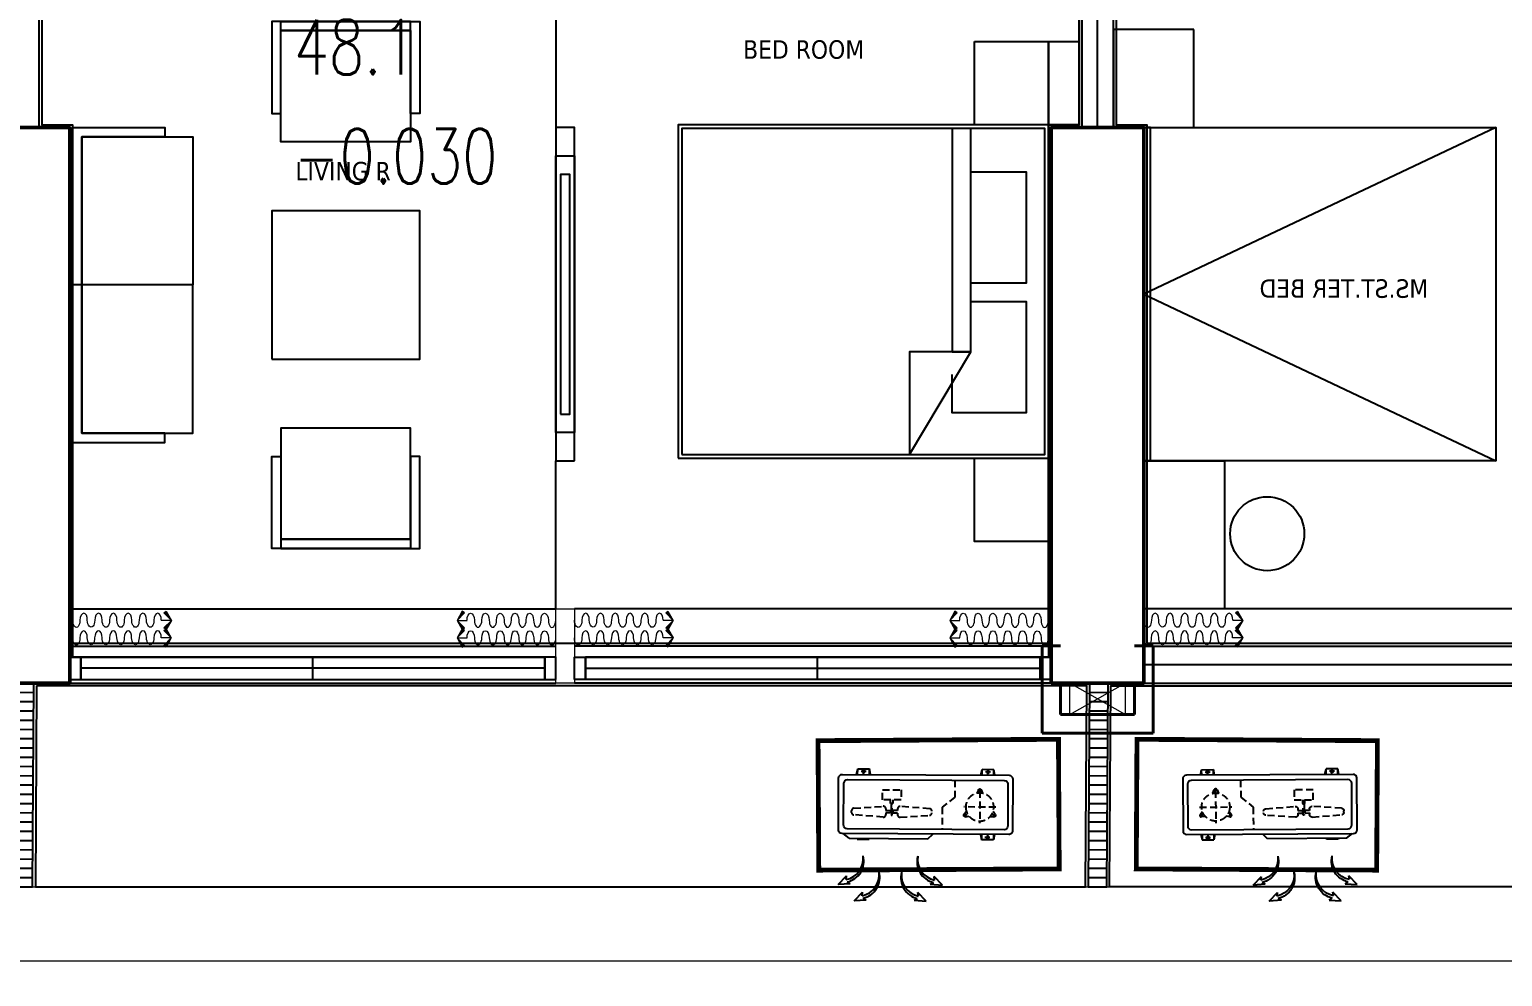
# Model space of a CAD drawing. Header units: millimetres. Extents: x -361699137 to 361252145, y -356478932 to 356523199.
# Drawn here: x 319902 to 327855, y 5985 to 11100 of the extents above; entities that cross this region are included whole.
import ezdxf
from ezdxf.enums import TextEntityAlignment as Align
from ezdxf.xclip import XClip

# ---------------------------------------------------------------- set-up
doc = ezdxf.new("R2010")
doc.units = ezdxf.units.MM
doc.header["$LTSCALE"] = 100
doc.header["$MEASUREMENT"] = 0
doc.header["$XCLIPFRAME"] = 0
doc.set_wipeout_variables(frame=1)
for name, pattern in [('220126_HDN_HBA typical plan$0$HIDDEN', [0.375, 0.25, -0.125]), ('ACAD_ISO03W100', [30, 12, -18]), ('HIDDEN', [0.375, 0.25, -0.125])]:
    doc.linetypes.add(name, pattern=pattern)
for name, color, linetype in [('1VinaPVC-Text', 9, 'Continuous'), ('A-_FURN----_E-_N', 251, 'Continuous'), ('A-ANNO-ROOM', 50, 'Continuous'), ('A-WALL-FNSH', 11, 'Continuous'), ('AC-EAD', 6, 'Continuous'), ('IDEA - dim', 251, 'Continuous'), ('KT-Net manh', 139, 'Continuous'), ('KT-Noi that', 32, 'Continuous'), ('KT-Tuong', 1, 'Continuous')]:
    doc.layers.add(name, color=color, linetype=linetype)
for name, color, linetype, lineweight in [('AUDIT_I_220808132811-11', 7, 'Continuous', 9), ('CIC36 net manh', 8, 'Continuous', 9), ('HBA-Partition', 4, 'Continuous', 13), ('KT-Chuviet', 255, 'Continuous', 15), ('KT-Kich thuoc', 159, 'Continuous', 18), ('KT-lomo nuoc', 3, 'HIDDEN', 5), ('KT-Net cat', 1, 'Continuous', 40), ('KT-Net cot vach', 2, 'Continuous', 50), ('KT-Net thay', 7, 'Continuous', 15), ('KT-Net truc', 18, 'Continuous', 15)]:
    doc.layers.add(name, color=color, linetype=linetype, lineweight=lineweight)
doc.layers.add('dien tich thong thuy', color=3, linetype='Continuous', plot=False)
doc.styles.add('220126_HDN_HBA typical plan$0$211210_HDN_HBA_TYPICAL PLAN CORE OPT 1$0$HBA-Text', font='GOTHIC.TTF')
doc.styles.add('font unicode ccu', font='arial.ttf')
doc.styles.add('ROMANS', font='ROMANS.SHX')
doc.styles.add('Tahoma', font='tahoma.ttf')

# ---------------------------------------------------------------- blocks, each defined once
blk = doc.blocks.new('A$C1AAC5519')
at = {"layer": 'A-ANNO-ROOM', "insert": (772.955269176513, 1216.574747113511), "char_height": 600, "attachment_point": 2, "rotation": 50.44882673977027, "style": '220126_HDN_HBA typical plan$0$211210_HDN_HBA_TYPICAL PLAN CORE OPT 1$0$HBA-Text'}
blk.add_mtext_dynamic_manual_height_columns('S.B1.', width=722857412.8743668, gutter_width=9765.624999999996, heights=[0], dxfattribs=at)
blk = doc.blocks.new('A$C418F5BC8')
at = {"layer": 'A-ANNO-ROOM', "insert": (648.1133449638728, 1090.790118377889), "char_height": 600, "attachment_point": 2, "rotation": 50.44882673977027, "style": '220126_HDN_HBA typical plan$0$211210_HDN_HBA_TYPICAL PLAN CORE OPT 1$0$HBA-Text'}
blk.add_mtext_dynamic_manual_height_columns('SL-S', width=722857412.8743668, gutter_width=9765.624999999996, heights=[0], dxfattribs=at)
blk = doc.blocks.new('A$C2A6C5140')
at = {"layer": 'A-ANNO-ROOM', "insert": (731.4497625969816, 1190.0169191678, 0.0003277973379295924), "char_height": 600, "attachment_point": 2, "rotation": 50.44882673977027, "style": '220126_HDN_HBA typical plan$0$211210_HDN_HBA_TYPICAL PLAN CORE OPT 1$0$HBA-Text'}
blk.add_mtext_dynamic_manual_height_columns('2-BR', width=722857412.8743668, gutter_width=9765.624999999996, heights=[0], dxfattribs=at)
blk = doc.blocks.new('A$C5388591E')
at = {"layer": 'A-ANNO-ROOM', "insert": (894.3001998505497, 842.1987865094561, 0.0004622000541105721), "char_height": 600, "attachment_point": 2, "rotation": 1.4064704596368105, "style": '220126_HDN_HBA typical plan$0$211210_HDN_HBA_TYPICAL PLAN CORE OPT 1$0$HBA-Text'}
blk.add_mtext_dynamic_manual_height_columns('3-BR', width=722857412.8743668, gutter_width=9765.624999999996, heights=[0], dxfattribs=at)
blk = doc.blocks.new('A$C21AF0CCA')
at = {"layer": 'A-ANNO-ROOM', "insert": (1197.56892258345, 814.6835720778872), "char_height": 600, "attachment_point": 2, "rotation": 0.10542954816276216, "style": '220126_HDN_HBA typical plan$0$211210_HDN_HBA_TYPICAL PLAN CORE OPT 1$0$HBA-Text'}
blk.add_mtext_dynamic_manual_height_columns('S.B1P.', width=722857412.8743668, gutter_width=9765.624999999996, heights=[0], dxfattribs=at)
blk = doc.blocks.new('*U207')
for points in [[(396.7561588253833, -484.1490495130481), (464.3337632049024, -466.3349522090732), (394.4481821902239, -466.0516779393653)], [(482.6951045578201, -398.9039813853606), (464.6170375002125, -396.4493711387506), (464.3337632049024, -466.3349522090732)]]:
    blk.add_hatch(color=256).paths.add_polyline_path(points)
blk.add_line((464.3337632049024, -466.3349522090732), (416.9273155568029, -418.7598943406972))
for points in [[(396.7561588253833, -484.1490495130481), (464.3337632049024, -466.3349522090732), (394.4481821902239, -466.0516779393653)], [(482.6951045578201, -398.9039813853606), (464.6170375002125, -396.4493711387506), (464.3337632049024, -466.3349522090732)]]:
    blk.add_lwpolyline(points, close=True)
for centre in [(16.76743755071067, -17.17677016190672), (85.71403000141326, -87.65612936302188), (155.3043908096025, -157.4940017787478), (224.8947516177918, -227.3318741944736), (294.485112425981, -297.1697466101995), (364.0754732341703, -367.0076190259254)]:
    blk.add_ellipse(centre, major_axis=(34.52187991841241, 31.95056764796491), ratio=0.5238875827070036, start_param=4.731720461219403, end_param=7.873313114809197)
at = {"extrusion": (0, 0, -1)}
for centre in [(51.5728287498025, -52.1059534814385), (120.5194212005051, -122.5853126825537), (190.1097820086943, -192.4231850982796), (259.7001428168836, -262.2610575140054), (329.2905036250728, -332.0989299297313), (398.8808644332621, -401.9368023454572)]:
    blk.add_ellipse(centre, major_axis=(-32.07293168385898, -34.4082260416161), ratio=0.5238875826554585, start_param=4.731720461217387, end_param=7.87331311480718, dxfattribs=at)
blk = doc.blocks.new('*U206')
at = {"layer": 'A-_FURN----_E-_N', "linetype": 'Continuous'}
for points in [[(-899.9999999999709, 600), (-899.9999999999709, 1000), (-1349.999999999971, 1000), (-1349.999999999971, 600)], [(-900.0000000000291, -1000), (-900.0000000000291, 1000), (900.0000000000291, 1000), (900.0000000000291, -1000)], [(-880.0000000000291, -980), (-880.0000000000291, 980), (880.0000000000291, 980), (880.0000000000291, -980)], [(1350.000000000029, 600), (1350.000000000029, 1000), (900.0000000000291, 1000), (900.0000000000291, 600)]]:
    blk.add_lwpolyline(points, close=True, dxfattribs=at)
at = {"layer": 'A-_FURN----_E-_N', "linetype": '220126_HDN_HBA typical plan$0$HIDDEN', "ltscale": 500}
blk.add_lwpolyline([(-900.0000000000291, -1000), (-900.0000000000291, 1000), (900.0000000000291, 1000), (900.0000000000291, -1000)], close=True, dxfattribs=at)
at = {"layer": 'A-_FURN----_E-_N', "linetype": 'Continuous'}
for points in [[(-54.9999999999709, 580), (-54.9999999999709, 880), (-655.605454891891, 880), (-655.605454891891, 480), (-448.1151331290312, 480)], [(645.6054548844986, 580), (645.6054548844986, 880), (45.0000000000291, 880), (45.0000000000291, 580)], [(-880.0000000000291, 248.6659454330802), (-326.2632651105232, 580), (880.0000000000291, 580), (880.0000000000291, 480), (-326.2632651105232, 480), (-326.2632651105232, 580), (-326.2632651105232, 248.6659454330802), (-880.0000000000291, 248.6659454330802)]]:
    blk.add_lwpolyline(points, dxfattribs=at)
blk = doc.blocks.new('15')
at = {"layer": 'A-WALL-FNSH', "color": 5}
for points in [[(310, 19.99999998084968), (310, 139.9999999808497), (250, 139.9999999808497), (250, 19.99999998084968)], [(2815.000000001863, 139.9999999808497), (310, 139.9999999808497), (310, 19.99999998084968), (2815.000000001863, 19.99999998084968)], [(1562.5, 79.99999998084968), (310, 79.99999998084968), (310, 19.99999998084968), (1562.5, 19.99999998084968)], [(1562.5, 139.9999999808497), (2815.000000001863, 139.9999999808497), (2815.000000001863, 79.99999998084968), (1562.5, 79.99999998084968)], [(2875.000000001863, 19.99999998084968), (2875.000000001863, 139.9999999808497), (2815.000000001863, 139.9999999808497), (2815.000000001863, 19.99999998084968)], [(2975.000000001863, 19.99999998084968), (2975.000000001863, 139.9999999808497), (3035.000000001863, 139.9999999808497), (3035.000000001863, 19.99999998084968)], [(3035.000000001863, 139.9999999808497), (5490, 139.9999999808497), (5490, 19.99999998084968), (3035.000000001863, 19.99999998084968)], [(4287.500000003725, 139.9999999808497), (3035.000000001863, 139.9999999808497), (3035.000000001863, 79.99999998084968), (4287.500000003725, 79.99999998084968)], [(4287.500000003725, 79.99999998084968), (5490, 79.99999998084968), (5490, 19.99999998084968), (4287.500000003725, 19.99999998084968)], [(5490, 19.99999998084968), (5490, 139.9999999808497), (5550, 139.9999999808497), (5550, 19.99999998084968)]]:
    blk.add_lwpolyline(points, close=True, dxfattribs=at)
for points in [[(250, 139.9999999808497), (2815.000000001863, 139.9999999808497)], [(5550, 139.9999999808497), (3035.000000001863, 139.9999999808497)]]:
    blk.add_lwpolyline(points, dxfattribs=at)
at = {"layer": 'HBA-Partition'}
blk.add_lwpolyline([(2875.000000001863, 400), (2975.000000001863, 400), (2975.000000001863, 0), (2875.000000001863, 0)], close=True, dxfattribs=at)
at = {"layer": 'IDEA - dim'}
for p, q in [((265.0053272108489, 200.0000000001746), (2875.000000001863, 200.0000000000582)), ((5535.005707725941, 200.0000000001746, -7.59482372829634e-05), (2975.000000001863, 200.0000000000582)), ((250, 0), (2875.000000001863, 0)), ((5550, 0), (2975.000000001863, 0))]:
    blk.add_line(p, q, dxfattribs=at)
for points in [[(1390.677188739181, 3075.738865847932), (1390.677188739181, 3523.743899913039), (2090.677188739181, 3523.743899913039), (2090.677188739181, 3573.743899913039), (1340.677188739181, 3573.743899913039), (1340.677188739181, 3075.738865847932)], [(2090.677188739181, 3075.738865847932), (2090.677188739181, 3523.743899913039), (1390.677188739181, 3523.743899913039), (1390.677188739181, 3573.743899913039), (2140.677188739181, 3573.743899913039), (2140.677188739181, 3075.738865847932)], [(2090.677188739181, 3523.743899913039), (2090.677188739181, 2923.743899913039), (1390.677188739181, 2923.743899913039), (1390.677188739181, 3523.743899913039)], [(763.005034064845, 2950.00002853863), (314.9999999999709, 2950.00002853863), (314.9999999999709, 2150.00002853863), (264.9999999999709, 2150.00002853863), (264.9999999999709, 3000.00002853863), (763.005034064845, 3000.00002853863)], [(314.9999999999709, 2950.00002853863), (914.9999999999709, 2950.00002853863), (914.9999999999709, 2150.00002853863), (314.9999999999709, 2150.00002853863)], [(2975, 1200), (2975, 3000), (2874.999999996275, 3000), (2874.999999996275, 1200)], [(2875, 2847.500000000466), (2975, 2847.500000000466), (2975, 1352.499999999534), (2875, 1352.499999999534)], [(2900, 1452.499999999534), (2950, 1452.499999999534), (2950, 2747.500000000466), (2900, 2747.500000000466)], [(1340.677188739181, 1750), (2140.677188739181, 1750), (2140.677188739181, 2550), (1340.677188739181, 2550)], [(763.005034064845, 1350.00002853863), (314.9999999999709, 1350.00002853863), (314.9999999999709, 2150.00002853863), (264.9999999999709, 2150.00002853863), (264.9999999999709, 1300.00002853863), (763.005034064845, 1300.00002853863)], [(314.9999999999709, 1350.00002853863), (914.9999999999709, 1350.00002853863), (914.9999999999709, 2150.00002853863), (314.9999999999709, 2150.00002853863)], [(2090.677188739181, 776.2561000869609), (2090.677188739181, 1376.256100086961), (1390.677188739181, 1376.256100086961), (1390.677188739181, 776.2561000869609)], [(1390.677188739181, 1224.261134152068), (1390.677188739181, 776.2561000869609), (2090.677188739181, 776.2561000869609), (2090.677188739181, 726.2561000869609), (1340.677188739181, 726.2561000869609), (1340.677188739181, 1224.261134152068)], [(2090.677188739181, 1224.261134152068), (2090.677188739181, 776.2561000869609), (1390.677188739181, 776.2561000869609), (1390.677188739181, 726.2561000869609), (2140.677188739181, 726.2561000869609), (2140.677188739181, 1224.261134152068)]]:
    blk.add_lwpolyline(points, close=True, dxfattribs=at)
at = {"layer": 'IDEA - dim', "elevation": 7.59482372829634e-05}
blk.add_lwpolyline([(5534.994292273856, 3464.999999999942), (5699.994292273856, 3464.999999999942), (5699.994292273856, 3015), (5534.994292273856, 3015)], close=True, dxfattribs=at)
at = {"layer": 'KT-Net cot vach'}
for points in [[(-250, 0), (250, 0), (250, 3000), (-250, 3000)], [(5550, 0), (6050, 0), (6050, 3000), (5550, 3000)]]:
    blk.add_lwpolyline(points, close=True, dxfattribs=at)
at = {"layer": 'KT-Net manh', "linetype": 'ACAD_ISO03W100', "ltscale": 4}
for p, q in [((2874.999999996275, 3979.999994853046), (2874.999999996275, 3000)), ((2874.999999996275, 400), (2874.999999996275, 1200)), ((265.0053272108489, 400), (2875.000000001863, 400)), ((5535.005707725941, 400, -7.59482372829634e-05), (2975.000000001863, 400))]:
    blk.add_line(p, q, dxfattribs=at)
at = {"layer": 'KT-Net manh'}
blk.add_lwpolyline([(1724.999999994412, 7915), (100.0057077259262, 7915), (100.0057077259262, 3015.000000000611), (264.999971461395, 3015.000000000611), (265.0054413653706, 139.9999999808506)], dxfattribs=at)
at = {"layer": 'KT-Net manh', "elevation": 7.59482372829634e-05}
blk.add_lwpolyline([(4935.000000001863, 6105.000000000004), (4935.000000001834, 5965), (5700, 5965), (5699.994292273856, 3015), (5535.005707725941, 3014.999999997373), (5535.005707725941, 139.9999999808497)], dxfattribs=at)
at = {"layer": 'KT-Tuong'}
for p, q in [((85.00570772589708, 3000, 7.594823728296514e-05), (85.00570772589708, 7930, 7.594823728296514e-05)), ((5715.005707725912, 5980, 7.59482372829634e-05), (5715.005707725912, 3000, 7.59482372829634e-05))]:
    blk.add_line(p, q, dxfattribs=at)
at = {"layer": 'CIC36 net manh', "color": 8, "zscale": 0.8100000000112606}
for p, xscale, yscale, rotation in [((265.7513122326636, 338.6633411585935), -0.8100000000112604, 0.8100000000112604, 134.8767987960269), ((2874.254014978185, 338.6633411585935), 0.8100000000112606, 0.8100000000112606, 225.123201203973), ((2975.74598502554, 338.6633411585935), -0.8100000000112604, 0.8100000000112604, 134.8767987960269), ((5534.500595763384, 338.6633411585935, -7.59482372829634e-05), 0.8100000000112606, 0.8100000000112606, 225.123201203973), ((265.5335979006195, 243.7097146716551), -0.8100000000112604, 0.8100000000112604, 134.8767987960269), ((2874.471729310229, 243.7097146716551), 0.8100000000112606, 0.8100000000112606, 225.123201203973), ((2975.528270693496, 243.7097146716551), -0.8100000000112604, 0.8100000000112604, 134.8767987960269), ((5534.718310095428, 243.7097146716551, -7.59482372829634e-05), 0.8100000000112606, 0.8100000000112606, 225.123201203973)]:
    blk.add_blockref('*U207', p, dxfattribs=dict(at, xscale=xscale, yscale=yscale, rotation=rotation))
at = {"layer": 'IDEA - dim', "xscale": -1, "rotation": 270}
blk.add_blockref('*U206', (4534.994292273856, 2114.999999999942, -7.59482372829634e-05), dxfattribs=at)
at = {"layer": '1VinaPVC-Text', "style": 'Tahoma'}
for s, p in [('BED ROOM', (3886.102424362674, 3371.746283935907)), ('LIVING R', (1468.46195131354, 2714.557781457494))]:
    blk.add_text(s, height=100, dxfattribs=at).set_placement(p)
blk = doc.blocks.new('35')
blk.add_lwpolyline([(-4.081812221556902e-09, 3000.000000707827), (-4.081812221556902e-09, 8100.000000002379), (85.00570772180072, 8100.000000002408)])
at = {"layer": 'IDEA - dim'}
for p, q in [((250.0057077218007, 200.000000707827), (2850.005707721801, 200.0000007078852)), ((250.0057077218044, 100.000000707827), (2850.005707721803, 100.0000007078852)), ((250.005707721808, 7.078269845806062e-07), (2850.005707721804, 7.078851922415197e-07))]:
    blk.add_line(p, q, dxfattribs=at)
for points in [[(520.0057077215679, 3530.000000008662), (85.00570772156789, 3530.000000008662), (85.00570772156789, 3000.000000707678), (520.0057077215679, 3000.000000707678)], [(250.0057077218007, 3000.000000707827), (250.0057077218007, 1200.000000707827), (286.0057077218007, 1200.000000707827), (286.0057077218007, 3000.000000707827)], [(250.0057077218007, 3000.000000707827), (2150.005707721801, 3000.000000707827), (2150.005707721801, 1200.000000707827), (250.0057077218007, 1200.000000707827)], [(685.0057077218007, 400.0000007078852), (250.0057077218007, 400.0000007078852), (250.0057077218007, 1200.000000707827), (685.0057077218007, 1200.000000707827)]]:
    blk.add_lwpolyline(points, close=True, dxfattribs=at)
blk.add_circle((915.7698034696441, 806.5814073147703), 200, dxfattribs=at)
at = {"layer": 'KT-Net manh', "linetype": 'ACAD_ISO03W100', "ltscale": 4}
blk.add_line((2850.005707751603, 400.0000007078852), (250.0057077218007, 400.0000007078852), dxfattribs=at)
blk.add_lwpolyline([(2150.005707721801, 3000.000000707827), (250.0057077218007, 2100.000000707827), (2150.005707721801, 1200.000000707827)], dxfattribs=at)
at = {"layer": 'KT-Tuong'}
blk.add_line((85.00570772180072, 3000.000000707827), (85.00570771993807, 5080.000000002408), dxfattribs=at)
blk.add_lwpolyline([(-249.9999999999709, 3000.000000000007), (249.9999999999709, 3000.000000000007), (249.9999999999709, 0), (-249.9999999999709, 0)], close=True, dxfattribs=at)
at = {"layer": 'CIC36 net manh', "color": 8, "extrusion": (0, 0, -1), "xscale": 0.8100000000112606, "yscale": 0.8100000000112606, "zscale": -0.8100000000112606, "rotation": 225.123201203973}
for p in [(-250.7516927436154, 338.6633418666534), (-250.5339784115713, 243.7097153797149)]:
    blk.add_blockref('*U207', p, dxfattribs=at)
at = {"layer": '1VinaPVC-Text', "style": 'Tahoma', "text_generation_flag": 4}
blk.add_text('MS.ST.TER BED', height=100, rotation=180, dxfattribs=at).set_placement((1785.133447957793, 2080.573804121195))
blk = doc.blocks.new('TAG CAO DO SAN')
blk.add_wipeout([(1526701.778855525, -266095.22987594287), (1527644.6359120198, -266095.22987594287), (1527644.6359120198, -266330.944140067), (1526701.778855525, -266330.944140067)]).dxf.layer = 'KT-Net thay'
at = {"layer": 'KT-Net thay', "flags": 128}
blk.add_lwpolyline([(1526701.778855525, -266095.2298759429), (1526701.778855525, -266330.9441400666), (1527644.63591202, -266330.9441400666), (1527644.63591202, -266095.2298759429)], close=True, dxfattribs=at)
blk.add_lwpolyline([(1526701.778855525, -266330.9441400666), (1527644.63591202, -266330.9441400666)], dxfattribs=at)
at = {"layer": 'KT-Chuviet', "color": 31, "style": 'font unicode ccu', "width": 0.75}
blk.add_attdef('TÊNPHÒNG', text='', height=117.85713, dxfattribs=at).set_placement((1527175.308820772, -266213.4467624734), align=Align.MIDDLE_CENTER)
blk = doc.blocks.new('*U392')
at = {"layer": 'KT-lomo nuoc', "ltscale": 500}
for p, q in [((-32.13938861171057, 166.9250005011148), (294.5899368590384, 56.70727108597313)), ((262.4505482473284, 223.641568639428), (1.734723475976807e-18, -0.009297052340116352))]:
    blk.add_line(p, q, dxfattribs=at)
blk.add_lwpolyline([(-32.13938861171057, 166.9250005011148), (262.4505482473284, 223.641568639428), (294.5899368590384, 56.70727108597313), (1.734723475976807e-18, -0.009297052340116352)], close=True, dxfattribs=at)
blk = doc.blocks.new('CTN TN T39')
at = {"layer": 'KT-Net cat'}
for p, q in [((-7100.628596252674, -19299.81981076006, -2.147128005738981e-05), (-7100.628596252674, -19769.81981076006, -2.147128005738981e-05)), ((-7100.628596252674, -19299.81981076006, -2.147128005738981e-05), (-7000.628596252674, -19299.81981076006, -2.147128005738981e-05)), ((-6600.628596252674, -19299.81981076006, -2.147128005738981e-05), (-6500.628596252674, -19299.81981076006, -2.147128005738981e-05)), ((-6500.628596252674, -19299.81981076006, -2.147128005738981e-05), (-6500.628596252674, -19769.81981076006, -2.147128005738981e-05)), ((-7000.628596252674, -19669.81981076006, -2.147128005738981e-05), (-7000.628596252674, -19499.81981076006, -2.147128005738981e-05)), ((-7000.628596252674, -19499.81981076006, -2.147128005738981e-05), (-6600.628596252674, -19499.81981076006, -2.147128005738981e-05)), ((-6600.628596252674, -19669.81981076006, -2.147128005738981e-05), (-6600.628596252674, -19499.81981076006, -2.147128005738981e-05)), ((-7000.628596252674, -19669.81981076006, -2.147128005738981e-05), (-6600.628596252674, -19669.81981076006, -2.147128005738981e-05)), ((-6500.628596252674, -19769.81981076006, -2.147128005738981e-05), (-7100.628596252674, -19769.81981076006, -2.147128005738981e-05))]:
    blk.add_line(p, q, dxfattribs=at)
at = {"layer": 'KT-lomo nuoc', "linetype": 'HIDDEN', "rotation": 169.1023465233103}
blk.add_blockref('*U392', (-6650.912897315226, -19499.82894015628, -2.147128005432963e-05), dxfattribs=at)
blk = doc.blocks.new('Louvre')
for p, q in [((-390.067916277796, 975.9572027104441, 0.1512365001885502), (-295.1435544323176, 1008.729661013116, 0.1512365002144518)), ((-373.750619571656, 928.6946823777398, 0.1512365001885502), (-278.8262577261776, 961.4671406804118, 0.1512365002144518)), ((-357.4333228655159, 881.4321620450355, 0.1512365001885502), (-262.5089610200375, 914.2046203477075, 0.1512365002144518)), ((-341.1160261593759, 834.1696417123312, 0.1512365001885502), (-246.1916643138975, 866.9421000150032, 0.1512365002144518)), ((-324.7987294532359, 786.9071213796269, 0.1512365001885502), (-229.8743676077574, 819.6795796822989, 0.1512365002144518)), ((-308.4814327470958, 739.6446010469226, 0.1512365001885502), (-213.5570709016174, 772.4170593495946, 0.1512365002144518)), ((-292.1641360409558, 692.3820807142183, 0.1512365001885502), (-197.2397741954774, 725.1545390168903, 0.1512365002144518)), ((-275.8468393348157, 645.119560381514, 0.1512365001885502), (-180.9224774893373, 677.892018684186, 0.1512365002144518)), ((-259.5295426286757, 597.8570400488097, 0.1512365001885502), (-164.6051807831973, 630.6294983514817, 0.1512365002144518)), ((-243.2122459225357, 550.5945197161054, 0.1512365001885502), (-148.2878840770572, 583.3669780187774, 0.1512365002144518)), ((-226.8949492163956, 503.3319993834011, 0.1512365001885502), (-131.9705873709172, 536.1044576860731, 0.1512365002144518)), ((-210.5776525102556, 456.0694790506968, 0.1512365001885502), (-115.6532906647772, 488.8419373533688, 0.1512365002144518)), ((-194.2603558041155, 408.8069587179925, 0.1512365001885503), (-99.33599395863712, 441.5794170206646, 0.1512365002144518)), ((-177.9430590979755, 361.5444383852882, 0.1512365001885503), (-83.01869725249708, 394.3168966879603, 0.1512365002144518)), ((-161.6257623918355, 314.2819180525839, 0.1512365001885503), (-66.70140054635704, 347.054376355256, 0.1512365002144518)), ((-145.3084656856954, 267.0193977198796, 0.1512365001885503), (-50.38410384021699, 299.7918560225517, 0.1512365002144518)), ((-128.9911689795554, 219.7568773871753, 0.1512365001885503), (-34.06680713407695, 252.5293356898474, 0.1512365002144518)), ((-112.6738722734153, 172.494357054471, 0.1512365001885503), (-17.74951042793691, 205.2668153571431, 0.1512365002144518)), ((-96.35657556727529, 125.2318367217667, 0.1512365001885503), (-1.43221372179687, 158.0042950244388, 0.1512365002144518)), ((-80.03927886113524, 77.96931638906244, 0.1512365001885503), (14.88508298434317, 110.7417746917345, 0.1512365002144518)), ((-63.7219821549952, 30.70679605635814, 0.1512365001885503), (31.20237969048321, 63.47925435903016, 0.1512365002144518)), ((-47.40468544885516, -16.55572427634615, 0.1512365001885503), (47.51967639662325, 16.21673402632587, 0.1512365002144518))]:
    blk.add_line(p, q)
at = {"elevation": 0.1512365001885503}
blk.add_lwpolyline([(47.5188208874315, 16.2192119784886), (-311.4533339738846, 1055.970408101566), (-405.9933989513665, 1023.379364635679), (-47.40468544885516, -16.55572427634615)], close=True, dxfattribs=at)
blk = doc.blocks.new('OU DHCB')
at = {"ltscale": 10}
for p, q in [((-145296.7359835756, -72608.19858895507), (-145576.7359835756, -72608.19858895507)), ((-145596.7359835756, -72628.19858895507), (-145596.7359835755, -73528.19858895507)), ((-145568.159058152, -72656.08931015906), (-145568.1590581519, -73502.79584965573)), ((-145324.4190639546, -72636.08931015906), (-145548.159058152, -72636.08931015906)), ((-145301.9190639545, -73502.79584965573), (-145301.9190639546, -72656.08931015906)), ((-145276.7359835755, -73528.19858895507), (-145276.7359835756, -72628.19858895507)), ((-145251.7359835756, -72666.54320485782), (-145276.7359835756, -72633.91402237766)), ((-145251.7359835756, -72666.54320485782), (-145251.7359835755, -73091.63776905168)), ((-145251.7359835755, -73091.63776905168), (-145276.7359835756, -73117.74108818787)), ((-145576.7359835755, -73548.19858895507), (-145296.7359835755, -73548.19858895507)), ((-145548.1590581519, -73522.79584965573), (-145324.4190639545, -73522.79584965573))]:
    blk.add_line(p, q, dxfattribs=at)
at = {"linetype": 'HIDDEN', "ltscale": 1.5}
for p, q in [((-145413.9539361256, -72690.93626985545), (-145425.2743603915, -72850.3464246098)), ((-145391.7116543167, -72679.24295534656), (-145400.5201600925, -72679.24295534656)), ((-145366.9574540176, -72850.3464246098), (-145378.2778782834, -72690.93626985545)), ((-145411.8405843586, -72927.5993492777), (-145402.8542549818, -72927.5993492777)), ((-145402.8542549818, -72927.5993492777), (-145402.8542549818, -72902.06651731845)), ((-145402.8542549818, -72902.06651731845), (-145389.3775594272, -72902.06651731845)), ((-145389.3775594272, -72927.5993492777), (-145389.3775594272, -72902.06651731845)), ((-145389.3775594272, -72927.5993492777), (-145380.3912300507, -72927.5993492777)), ((-145413.9539361256, -73100.72940071652), (-145425.2743603915, -72941.3192459621)), ((-145366.9574540176, -72941.3192459621), (-145378.2778782834, -73100.72940071652)), ((-145424.3244128572, -73457.61947981999), (-145424.3244128572, -73284.34750655977)), ((-145372.1718516731, -73297.9798048001), (-145387.1776447338, -73289.31620613698)), ((-145384.0065475349, -73301.15090199895), (-145375.342948872, -73286.14510893813)), ((-145504.9601435018, -73370.98349318982), (-145522.2873408278, -73370.98349318982)), ((-145513.6237421648, -73362.31989452682), (-145513.6237421648, -73379.64709185276)), ((-145510.9603994874, -73370.98349318982), (-145337.6884262272, -73370.98349318982)), ((-145387.1776447338, -73452.6507802426), (-145372.1718516731, -73443.98718157967)), ((-145384.0065475349, -73440.81608438081), (-145375.342948872, -73455.82187744146))]:
    blk.add_line(p, q, dxfattribs=at)
for p, q in [((-145600.3090889574, -72742.46089483847), (-145627.2724797422, -72742.46089483894)), ((-145596.7359835737, -72704.6985221715), (-145626.5373331342, -72710.6859819922)), ((-145596.7359835737, -72710.68598199266), (-145626.5373331342, -72710.6859819922)), ((-145626.5373331342, -72710.6859819922), (-145626.537333134, -72774.23580768521)), ((-145596.7359835744, -72774.23580768568), (-145626.5373331339, -72774.23580768521)), ((-145596.7359835746, -72780.22326750544), (-145626.5373331342, -72774.23580768521)), ((-145613.7907843499, -72729.27302923848), (-145613.7907843499, -72756.23642001537)), ((-145251.7359835756, -72709.72133146526), (-145246.9346340166, -72710.68598199266)), ((-145251.7359835756, -72710.68598199272), (-145246.9346340166, -72710.68598199266)), ((-145251.7359835756, -72742.46089483929), (-145246.1994874087, -72742.46089483934)), ((-145251.7359835756, -72774.23580768573), (-145246.934634017, -72774.23580768568)), ((-145251.7359835756, -72775.20045821296), (-145246.9346340166, -72774.23580768568)), ((-145246.9346340166, -72710.68598199266), (-145246.9346340169, -72774.23580768568)), ((-145596.7359835746, -73376.17391040476), (-145626.5373331342, -73382.16137022499)), ((-145596.7359835744, -73382.16137022452), (-145626.5373331339, -73382.16137022499)), ((-145626.5373331342, -73445.711195918), (-145626.537333134, -73382.16137022499)), ((-145613.7907843499, -73427.12414867172), (-145613.7907843499, -73400.16075789483)), ((-145276.7359835763, -73376.1739104043), (-145246.9346340166, -73382.16137022452)), ((-145276.7359835764, -73382.16137022406), (-145246.934634017, -73382.16137022452)), ((-145259.6811828009, -73427.12414867125), (-145259.6811828009, -73400.16075789437)), ((-145246.9346340166, -73445.71119591754), (-145246.9346340169, -73382.16137022452)), ((-145600.3090889574, -73413.93628307173), (-145627.2724797422, -73413.93628307126)), ((-145596.7359835737, -73445.71119591754), (-145626.5373331342, -73445.711195918)), ((-145596.7359835737, -73451.6986557387), (-145626.5373331342, -73445.711195918)), ((-145276.7359835771, -73445.71119591707), (-145246.9346340166, -73445.71119591754)), ((-145276.7359835771, -73451.69865573823), (-145246.9346340166, -73445.71119591754)), ((-145273.1628781935, -73413.93628307126), (-145246.1994874087, -73413.9362830708))]:
    blk.add_line(p, q)
for points in [[(-145514.0369933077, -72845.00641289927), (-145514.0369933077, -72946.6592576727), (-145460.1302110892, -72946.6592576727), (-145460.1302110892, -72845.00641289927)], [(-145438.3748983174, -72892.94521453363), (-145378.3072809206, -72892.94521453363), (-145378.3072809206, -72898.7209469756), (-145438.3748983174, -72898.7209469756)]]:
    blk.add_lwpolyline(points, close=True, dxfattribs=at)
for points in [[(-145460.1302110892, -72902.18613808436), (-145439.9151677571, -72902.18613808436), (-145439.9151677571, -72889.4795324876), (-145460.1302110892, -72889.4795324876)], [(-145411.8405843586, -72864.06632129426), (-145402.8542549818, -72864.06632129426), (-145402.8542549818, -72889.59915325334), (-145389.3775594272, -72889.59915325334), (-145389.3775594272, -72864.06632129426), (-145380.3912300507, -72864.06632129426)], [(-145568.1590581519, -73235.6644869287), (-145477.5859351165, -73235.6644869287), (-145421.9678457306, -73168.28098990311), (-145301.9190639544, -73168.28098990311)]]:
    blk.add_lwpolyline(points, dxfattribs=at)
for points in [[(-145400.506466276, -73299.01593738), (-145385.0322228624, -73286.8395249426, -0.6770329614269011), (-145371.0996937773, -73294.88347436048), (-145373.9076545681, -73314.37276847954)], [(-145498.5591177275, -73386.34032428954), (-145516.8413219319, -73379.02744260765, -0.6770329614269011), (-145516.8413219319, -73362.93954377211), (-145498.5591177275, -73355.62666209022)], [(-145373.9076545681, -73427.59421790004), (-145371.0996937773, -73447.08351201928, -0.6770329614269011), (-145385.0322228624, -73455.12746143699), (-145400.506466276, -73442.95104899965)]]:
    blk.add_lwpolyline(points, format="xyb", dxfattribs=at)
for centre in [(-145613.7907843498, -72742.46089483894), (-145613.7907843498, -73413.93628307126), (-145259.6811828011, -73413.9362830708)]:
    blk.add_circle(centre, 6.399999998510705)
blk.add_circle((-145424.3244128572, -73370.98349318982), 75.80648830138873, dxfattribs=at)
at = {"ltscale": 10}
for centre, radius, start, end in [((-145576.7359835756, -72628.19858895507), 20, 90, 180), ((-145296.7359835756, -72628.19858895507), 20, 0, 90), ((-145548.159058152, -72656.08931015906), 20, 90, 180), ((-145324.0708671735, -72658.3538387804), 22.2672511938213, 5.836940991571704, 90.89598033136627), ((-145576.7359835755, -73528.19858895507), 20, 180, 270), ((-145548.1590581519, -73502.79584965573), 20, 180, 270), ((-145324.0708671734, -73500.53132103439), 22.26725119372981, 269.1040196686337, 354.1630590084283), ((-145296.7359835755, -73528.19858895507), 20, 270, 0)]:
    blk.add_arc(centre, radius, start, end, dxfattribs=at)
at = {"linetype": 'HIDDEN', "ltscale": 1.5, "extrusion": (-3.705961975267651e-18, -2.302887044638033e-31, -1)}
for centre, major_axis, ratio, start_param, end_param in [((-145400.5201600925, -72691.94956094332), (13.47669555471336, 1.34378840757246e-09), 0.9428576571430538, 3.22142263940278, 4.712388980478704), ((-145391.7116543167, -72691.94956094332), (13.47669555471336, -1.34381379242754e-09), 0.942857657143054, 4.712388980290674, 6.203355321366594), ((-145411.8405843586, -72851.35971569768), (13.47669555469076, -1.05462899242754e-09), 0.9428576571446344, 1.570796326721111, 3.221422639214027), ((-145380.3912300507, -72940.3059548744), (13.47669555469076, -1.05462899242754e-09), 0.9428576571446344, 4.712388980310906, 6.363015292803822), ((-145400.5201600925, -73099.71610962864), (13.47669555471336, -1.34381379242754e-09), 0.942857657143054, 1.57079632670088, 3.061762667776801), ((-145391.7116543167, -73099.71610962864), (13.47669555471336, 1.34378840757246e-09), 0.9428576571430538, 0.0798299858129885, 1.57079632688891)]:
    blk.add_ellipse(centre, major_axis=major_axis, ratio=ratio, start_param=start_param, end_param=end_param, dxfattribs=at)
at = {"linetype": 'HIDDEN', "ltscale": 1.5, "extrusion": (-3.705961975267651e-18, -2.30288704463893e-31, -1)}
for centre, start_param, end_param in [((-145380.3912300507, -72851.35971569768), -0.0798299856242348, 1.570796326868679), ((-145411.8405843586, -72940.3059548744), 3.061762667965558, 4.712388980458472)]:
    blk.add_ellipse(centre, major_axis=(13.47669555469076, 1.05462300757246e-09), ratio=0.9428576571446344, start_param=start_param, end_param=end_param, dxfattribs=at)
blk = doc.blocks.new('ki hieu qt')
at = {"layer": 'AC-EAD', "color": 7}
for points in [[(-276796163327.464, 549769551681.0894), (-276796163446.0606, 549769551567.1503)], [(-276796163338.9174, 549769551517.0281), (-276796163327.464, 549769551681.0894)], [(-276796163396.6809, 549769551574.9169), (-276796163446.0606, 549769551567.1503)], [(-276796163338.9174, 549769551517.0281), (-276796163364.6031, 549769551559.9108)], [(-276796163110.5587, 549769551464.184), (-276796163229.1553, 549769551350.2449)], [(-276796163122.012, 549769551300.1228), (-276796163110.5587, 549769551464.184)], [(-276796163179.7757, 549769551358.0116), (-276796163229.1553, 549769551350.2449)], [(-276796163122.012, 549769551300.1228), (-276796163147.6976, 549769551343.0052)], [(-276796163122.012, 549769550654.9597), (-276796163147.6976, 549769550612.0773)], [(-276796163122.012, 549769550654.9597), (-276796163110.5587, 549769550490.8986)], [(-276796163338.9174, 549769550438.0544), (-276796163364.6031, 549769550395.1718)], [(-276796163338.9174, 549769550438.0544), (-276796163327.464, 549769550273.9932)], [(-276796163179.7757, 549769550597.0709), (-276796163229.1553, 549769550604.8376)], [(-276796163110.5587, 549769550490.8986), (-276796163229.1553, 549769550604.8376)], [(-276796163396.6809, 549769550380.1656), (-276796163446.0606, 549769550387.9323)], [(-276796163327.464, 549769550273.9932), (-276796163446.0606, 549769550387.9323)]]:
    blk.add_lwpolyline(points, dxfattribs=at)
for centre, radius, start, end in [((-276796163644.4366, 549769551622.9794), 286.8527087762382, 255.434448979571, 347.3073344548822), ((-276796163679.501, 549769551631.3489), 288.3951209083507, 262.614727528198, 348.7092694430371), ((-276796163427.5312, 549769551406.0741), 286.8527087762382, 255.434448979571, 347.3073344548822), ((-276796163462.5958, 549769551414.4435), 288.3951209083507, 262.614727528198, 348.7092694430371), ((-276796163427.5312, 549769550549.0084), 286.8527087762382, 12.69295835412746, 104.5668063709439), ((-276796163462.5958, 549769550540.639), 288.3951209083507, 11.29147703540943, 97.38530942130281), ((-276796163644.4366, 549769550332.1031), 286.8527087762382, 12.69295835412746, 104.5668063709439), ((-276796163679.501, 549769550323.7336), 288.3951209083507, 11.29147703540943, 97.38530942130281)]:
    blk.add_arc(centre, radius, start, end, dxfattribs=at)
blk = doc.blocks.new('DHCB.1')
at = {"xscale": -1, "rotation": 106.4733300107783}
blk.add_blockref('OU DHCB', (-194859.9671084196, -237775.7974229998), dxfattribs=at)
at = {"xscale": 0.4, "yscale": 0.4, "zscale": 0.4, "rotation": 286.4738024344239}
blk.add_blockref('ki hieu qt', (-179483459312.1194, -168534274838.7475), dxfattribs=at)

msp = doc.modelspace()

# ---------------------------------------------------------------- linework, layer by layer
at = {"layer": 'AUDIT_I_220808132811-11', "elevation": -1.275855555024299e-05}
for points in [[(267198.6048826483, 45106.94538371824), (264783.7248466283, 52101.56739367131, 0.3643585262583712), (260075.6879021386, 54156.43183830043), (231139.9759984512, 44174.19969276612, 0.4519047578513394), (228923.5673796164, 38521.09209032176), (237036.7929824287, 24907.26294021995, 0.3106788684848847), (243199.8039299785, 22936.01019132373), (265722.622866982, 30727.35068779392, 0.2299220823866625), (266007.4868798503, 31142.1170794834), (266228.4083655451, 32158.79582628733, -0.2789899883790971), (266687.2534917907, 32660.4171648116), (271107.5612665239, 34181.0176448698, -0.4143403845293878), (271760.1553272428, 33863.92266491419), (280089.3716849529, 9773.209654282691, 0.3197537419032749), (285287.45349138, 6070.414576847281), (330424.8349949383, 6070.414576847281, 0.4808685683322463), (335565.3807407407, 12501.3148461704), (334956.732744062, 15196.44977954435), (334911.467045707, 15396.89038593695), (333136.0354205757, 23916.51383654252)], [(265546.7907505402, 31089.78242103208, 0.2042794764179826), (265613.0974409286, 31210.89502835379), (265836.885294408, 32240.76477465642, -0.275411558420597), (266564.7333553698, 33041.27588942455), (270977.1214317048, 34559.15196706558, -0.4141945204059637), (272138.1976405078, 33994.6284772607), (280467.4139981476, 9903.91546683287, 0.3197537419032751), (285287.45349138, 6470.414576847281), (330424.8349949383, 6470.414576847281, 0.3653099340488337), (335390.80688744, 10781.13657949175)], [(332940.6658548916, 23873.67628461774), (335381.8316258542, 12403.04271136038, -0.4770525089971996), (331469.4499484592, 7570.414576846146), (290676.0059045076, 7570.414576847281)]]:
    msp.add_lwpolyline(points, format="xyb", dxfattribs=at)
at = {"layer": 'dien tich thong thuy'}
for points, elevation in [([(325443.8567547771, 13650.41426808778), (325443.856754777, 15475.41426810563), (323193.8567584491, 15475.41426808757), (323193.8567584491, 15485.41426808877), (322678.8567547863, 15485.41426808778), (321608.8567547731, 15485.41426808778), (319968.8624625048, 15485.41426808778), (319968.8624625048, 10585.41426808778), (320133.8567547789, 10585.41426808778), (320133.8567547789, 7785.414268068635), (322728.8567547807, 7785.414268068635), (322858.8567547807, 7785.414268068635), (325403.856754783, 7785.414268068635), (325403.856754783, 10585.25538655178), (325568.8624625049, 10585.25538655178), (325568.8624625049, 13650.41426808778)], -8.87067498206207e-05), ([(319940.4277297194, 7555.0683228819), (319934.409828815, 6470.118802783403), (325603.9955197021, 6470.724398033373), (325610.5066343967, 7555.716647630106)], 6.319001682692162e-05), ([(319940.4277297194, 7555.068322881827), (319934.409828815, 6470.11880278333), (325603.9955197021, 6470.724398033301), (325610.5066343967, 7555.716647630034)], 6.319001682692162e-05)]:
    msp.add_lwpolyline(points, close=True, dxfattribs=dict(at, elevation=elevation))
for points, elevation in [([(325933.8624625049, 7785.414268087799), (331503.4170640938, 7785.414268087799, 0.4788736065008632), (335200.7712721265, 12380.22712322335), (334520.6577839487, 15485.41426808776), (332503.8624625048, 15485.41426808776), (329518.8624625048, 15485.41426808781), (329518.8624625048, 15475.41426808782), (327568.8624625029, 15475.41426808776), (327568.8624625029, 15120.41426806991), (325778.8624625029, 15120.41426810558), (325778.8624625029, 12750.41426808769), (325768.8624625029, 12750.41426808771), (325768.8624625029, 10585.57813251426), (325933.8624625048, 10585.39789226537)], -8.87067498206207e-05), ([(325933.8624625049, 7785.414268087727), (331503.4170640938, 7785.414268087727, 0.4788736065008632), (335200.7712721265, 12380.22712322328), (334520.6577839487, 15485.41426808768), (332503.8624625048, 15485.41426808768), (329518.8624625048, 15485.41426808774), (329518.8624625048, 15475.41426808775), (327568.8624625029, 15475.41426808768), (327568.8624625029, 15120.41426806984), (325778.8624625029, 15120.41426810551), (325778.8624625029, 12750.41426808762), (325768.8624625029, 12750.41426808764), (325768.8624625029, 10585.57813251419), (325933.8624625048, 10585.3978922653)], -8.87067498206207e-05), ([(335223.4988830551, 10060.18377903657, -0.3246798654682189), (330424.8360767133, 6470.41426570894), (325733.850184649, 6470.110836467888), (325740.4277249115, 7555.06752983465), (331410.9723860061, 7555.4142578254, 0.3113236075066066)], 6.319001682692162e-05), ([(335223.4988830551, 10060.1837790365, -0.3246798654682189), (330424.8360767133, 6470.414265708867), (325733.850184649, 6470.110836467815), (325740.4277249115, 7555.067529834578), (331410.9723860061, 7555.414257825327, 0.3113236075066066)], 6.319001682692162e-05)]:
    msp.add_lwpolyline(points, format="xyb", close=True, dxfattribs=dict(at, elevation=elevation))
at = {"layer": 'KT-Noi that', "extrusion": (-2.779649405079937e-06, 0.0004897338603342396, 0.9999998800765028), "const_width": 26.00000000000001, "elevation": 2.311374958157697}
msp.add_lwpolyline([(325461.5494429414, 6566.637339828718), (325457.5391901179, 7266.625852505441), (324159.4591123348, 7259.258161114001), (324163.45834304, 6560.133756248529), (325461.5494429414, 6566.637339828718)], dxfattribs=at)
at = {"layer": 'KT-Noi that', "extrusion": (2.779649405079937e-06, 0.0004897338603342395, 0.9999998800765025), "const_width": 26.00000000000001, "elevation": 4.121869288169607}
msp.add_lwpolyline([(325877.5463063837, 6566.636453168236), (325881.5565592072, 7266.624965844956), (327179.6366369904, 7259.257274453514), (327175.6374062851, 6560.132869588042), (325877.5463063837, 6566.636453168236)], dxfattribs=at)

# ---------------------------------------------------------------- block references
for name, p in [('15', (319868.8556730053, 7570.414579226126, -8.870708491504992e-05)), ('35', (325668.8556730094, 7570.414579223747, -8.870717075483626e-05)), ('35', (325668.8556730094, 7570.414579223674, -8.870717075483626e-05))]:
    msp.add_blockref(name, p)
at = {"layer": 'A-ANNO-ROOM'}
for p in [(-259643.7130096142, 30107.50136767479, 5.460850030168077e-05), (-265285.2820729736, 28918.92663560377, 5.460850030168077e-05), (-245554.3968650475, 25356.81105555443, 5.460850030168077e-05), (-227992.1817903481, 24030.19494673412, 5.460832008522107e-05), (-256709.4713859697, 21832.8932062781, 5.460850030168077e-05), (-262170.0583902029, 20336.74231012515, 5.460850030168077e-05), (-227339.9751671815, 20267.82827189344, 5.460850030168077e-05), (-224467.8250259957, 15310.13736246047, 5.460832008522128e-05)]:
    msp.add_blockref('A$C21AF0CCA', p, dxfattribs=at)
at = {"layer": 'dien tich thong thuy'}
for name, p, rotation in [('A$C2A6C5140', (-231902.1761341663, 41866.69510118499, 3.214423980650787e-05), 310.9576437198666), ('A$C2A6C5140', (-223136.0769012624, 38294.90614465419, 1.895367564819208e-05), 310.9576437198666), ('A$C2A6C5140', (-179022.2876665308, 13510.42375649511, 0.000178988243818107), 310.9576437198666), ('A$C2A6C5140', (-176749.4277460563, 2773.706094754736, 0.000178988243818107), 310.9576437198666), ('A$C2A6C5140', (-199561.0792445699, 2742.960286576832, 0.0001030398263186841), 310.9576437198666), ('A$C2A6C5140', (-192735.1419570138, 2545.06827839894, 0.000178988243818107), 310.9576437198666), ('A$C418F5BC8', (-243956.3571569886, 39603.8582028097, -1.001597833679712e-05), 309.6632197063607), ('A$C418F5BC8', (-248126.4019441397, 37597.12528390926, -1.001597833679712e-05), 309.6632197063607), ('A$C418F5BC8', (-251890.361273925, 36548.61448139837, -1.001597833679712e-05), 309.6632197063607), ('A$C418F5BC8', (-255839.4329553979, 34945.01120257354, -1.001597833679712e-05), 309.6632197063607), ('A$C1AAC5519', (-240877.0889148213, 28052.61175672372, 0.0003723829774320968), 309.6566028083925), ('A$C1AAC5519', (-219521.6105350079, 27682.1615688601, 0.0005547181599990354), 309.6566028083925), ('A$C1AAC5519', (-217651.9125884596, 24627.95011466656, 0.0003723828570649432), 309.6566028083925), ('A$C1AAC5519', (-267764.0012375055, 19262.70548251106, 0.0003723828655667127), 309.6566028083925), ('A$C418F5BC8', (-223053.1163780628, 10712.6679421931, -1.001597833679712e-05), 309.6632197063607), ('A$C1AAC5519', (-213503.7868963684, 3324.648489140978, -0.3423708923741385), 309.6566028083925), ('A$C1AAC5519', (-207798.658660123, 3064.615415494518, 0.0003723828655667127), 309.6566028083925), ('A$C1AAC5519', (-184128.1584514385, 2786.454424718489, 0.0003723828655667127), 309.6566028083925)]:
    msp.add_blockref(name, p, dxfattribs=dict(at, rotation=rotation))
for p in [(-273086.0443437684, 28673.87453448355, -1.001579812033762e-05), (-220441.6689392982, 3035.191374137183, 4.458552763712727e-05)]:
    msp.add_blockref('A$C5388591E', p, dxfattribs=at)
at = {"layer": 'KT-Net manh', "rotation": 340.6055111508006}
for p in [(319868.6405704155, 6470.593546447695, -0.1511733105068178), (325668.6405704155, 6470.593546447695, -0.1511733105068178)]:
    msp.add_blockref('Louvre', p, dxfattribs=at)
at = {"layer": 'KT-Noi that', "extrusion": (2.779649405519097e-06, 0.0004897338603320876, 0.9999998800765028), "rotation": 343.1993655150782}
msp.add_blockref('DHCB.1', (506101.954331785, 33201.78177436388, 4.117104708099866), dxfattribs=at)
at = {"layer": 'KT-Noi that', "extrusion": (-2.779649405519097e-06, 0.0004897338603320876, 0.9999998800765028), "xscale": -1, "rotation": 16.80063448492187}
msp.add_blockref('DHCB.1', (145237.1414175403, 33201.78266102436, 2.306610377801906), dxfattribs=at)

# ---------------------------------------------------------------- next in the draw order: block references
at = {"layer": 'KT-Net truc'}
ref = msp.add_blockref('TAG CAO DO SAN', (-3496400.193138055, 677126.8768442771, -0.0003420699752427387), dxfattribs=dict(at, xscale=2.5, yscale=2.5, zscale=2.5))
XClip(ref).set_block_clipping_path([(1526674.1636322693, -266330.944140067), (1527644.6359120195, -266095.2298759429)])
ref.add_attrib('CAO-DO', '48.1', (321329.6652117262, 10857.55224887437, -0.0003420699752427387), dxfattribs={"layer": 'KT-Chuviet', "color": 31, "ltscale": 15, "height": 294.6428301546305, "style": 'ROMANS', "width": 0.7500000000000001})
ref.add_attrib('CAO-DO', '-0.030', (321329.6652117262, 10268.26658856511, -0.0003420699752427387), dxfattribs={"layer": 'KT-Chuviet', "color": 31, "ltscale": 15, "height": 294.6428301546305, "style": 'ROMANS', "width": 0.7500000000000001})
ref.add_attrib('TÊNPHÒNG', 'S.B1. 7', dxfattribs={"layer": 'KT-Chuviet', "color": 31, "height": 294.642825, "style": 'font unicode ccu', "width": 0.7500000000000001}).set_placement((321538.0789138774, 11593.25993809352, -0.0003420699752427387), align=Align.MIDDLE_CENTER)

# ---------------------------------------------------------------- next in the draw order: linework, layer by layer
at = {"layer": 'AUDIT_I_220808132811-11', "elevation": -1.275855555024299e-05}
for points in [[(267198.6048826483, 45106.94538371816), (264783.7248466283, 52101.56739367124, 0.3643585262583712), (260075.6879021386, 54156.43183830036), (231139.9759984512, 44174.19969276605, 0.4519047578513394), (228923.5673796164, 38521.09209032169), (237036.7929824287, 24907.26294021988, 0.3106788684848847), (243199.8039299785, 22936.01019132366), (265722.622866982, 30727.35068779385, 0.2299220823866625), (266007.4868798503, 31142.11707948333), (266228.4083655451, 32158.79582628726, -0.2789899883790971), (266687.2534917907, 32660.41716481153), (271107.5612665239, 34181.01764486973, -0.4143403845293878), (271760.1553272428, 33863.92266491412), (280089.3716849529, 9773.209654282618, 0.3197537419032749), (285287.45349138, 6070.414576847208), (330424.8349949383, 6070.414576847208, 0.4808685683322463), (335565.3807407407, 12501.31484617032), (334956.732744062, 15196.44977954427), (334911.467045707, 15396.89038593687), (333136.0354205757, 23916.51383654245)], [(265546.7907505402, 31089.78242103201, 0.2042794764179826), (265613.0974409286, 31210.89502835371), (265836.885294408, 32240.76477465635, -0.275411558420597), (266564.7333553698, 33041.27588942448), (270977.1214317048, 34559.15196706551, -0.4141945204059637), (272138.1976405078, 33994.62847726063), (280467.4139981476, 9903.915466832797, 0.3197537419032751), (285287.45349138, 6470.414576847208), (330424.8349949383, 6470.414576847208, 0.3653099340488337), (335390.80688744, 10781.13657949168)], [(332940.6658548916, 23873.67628461767), (335381.8316258542, 12403.04271136031, -0.4770525089971996), (331469.4499484592, 7570.414576846073), (290676.0059045076, 7570.414576847208)]]:
    msp.add_lwpolyline(points, format="xyb", dxfattribs=at)
at = {"layer": 'dien tich thong thuy', "elevation": -8.87067498206207e-05}
msp.add_lwpolyline([(325443.8567547771, 13650.41426808771), (325443.856754777, 15475.41426810556), (323193.8567584491, 15475.4142680875), (323193.8567584491, 15485.41426808869), (322678.8567547863, 15485.41426808771), (321608.8567547731, 15485.41426808771), (319968.8624625048, 15485.41426808771), (319968.8624625048, 10585.41426808771), (320133.8567547789, 10585.41426808771), (320133.8567547789, 7785.414268068562), (322728.8567547807, 7785.414268068562), (322858.8567547807, 7785.414268068562), (325403.856754783, 7785.414268068562), (325403.856754783, 10585.25538655171), (325568.8624625049, 10585.25538655171), (325568.8624625049, 13650.41426808771)], close=True, dxfattribs=at)

# ---------------------------------------------------------------- next in the draw order: block references
msp.add_blockref('15', (319868.8556730053, 7570.414579226053, -8.870708491504992e-05))
at = {"layer": 'KT-Kich thuoc', "color": 2}
msp.add_blockref('CTN TN T39', (332469.4277487946, 27070.41463098732, -1.263438102237992e-05), dxfattribs=at)

# ---------------------------------------------------------------- next in the draw order: block references
at = {"layer": 'KT-Net truc'}
ref = msp.add_blockref('TAG CAO DO SAN', (-3496400.193138055, 677126.8768442771, -0.0003420699752427387), dxfattribs=dict(at, xscale=2.5, yscale=2.5, zscale=2.5))
XClip(ref).set_block_clipping_path([(1526674.1636322693, -266330.944140067), (1527644.6359120195, -266095.2298759429)])
ref.add_attrib('CAO-DO', '48.1', (321329.6652117262, 10857.55224887429, -0.0003420699752427387), dxfattribs={"layer": 'KT-Chuviet', "color": 31, "ltscale": 15, "height": 294.6428301546305, "style": 'ROMANS', "width": 0.7500000000000001})
ref.add_attrib('CAO-DO', '-0.030', (321329.6652117262, 10268.26658856504, -0.0003420699752427387), dxfattribs={"layer": 'KT-Chuviet', "color": 31, "ltscale": 15, "height": 294.6428301546305, "style": 'ROMANS', "width": 0.7500000000000001})
ref.add_attrib('TÊNPHÒNG', 'S.B1. 7', dxfattribs={"layer": 'KT-Chuviet', "color": 31, "height": 294.642825, "style": 'font unicode ccu', "width": 0.7500000000000001}).set_placement((321538.0789138774, 11593.25993809345, -0.0003420699752427387), align=Align.MIDDLE_CENTER)

# ---------------------------------------------------------------- next in the draw order: block references
at = {"layer": 'KT-Kich thuoc', "color": 2}
msp.add_blockref('CTN TN T39', (332469.4277487946, 27070.41463098725, -1.263438102237992e-05), dxfattribs=at)

doc.saveas('drawing.dxf')
